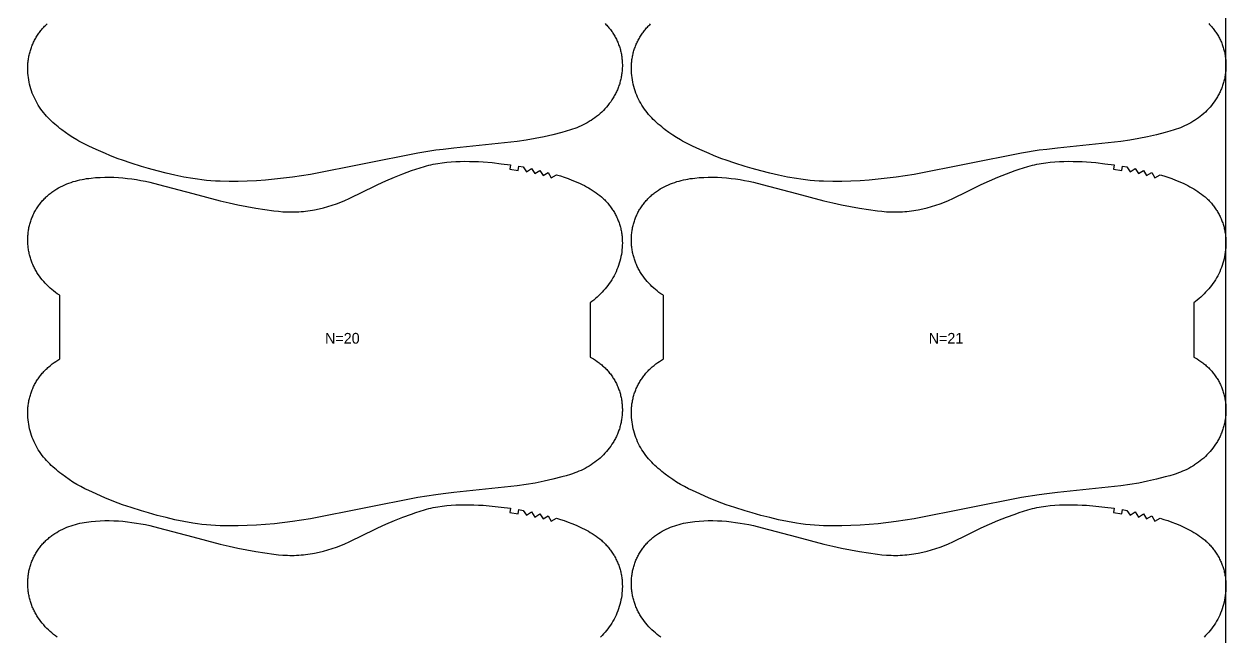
# Model space of a CAD drawing. Header units: inches. Extents: x -5 to 1965, y -82 to 1072.
# Drawn here: x 1403 to 1965, y 204 to 490 of the extents above; entities that cross this region are included whole.
import ezdxf

# ---------------------------------------------------------------- set-up
doc = ezdxf.new("R2010")
doc.units = ezdxf.units.IN

msp = doc.modelspace()

# ---------------------------------------------------------------- linework, layer by layer
at = {"layer": '1'}
for points in [[(-4.9122, -82.454), (1964.873, -82.454), (1964.873, 1072.0358), (-4.9122, 1072.0358), (-4.9122, -82.454)], [(1511.651, 404.3208), (1520.0611, 403.0786), (1522.176, 402.8547), (1524.2953, 402.6822), (1526.4177, 402.5726), (1527.4796, 402.5451), (1528.5418, 402.5378), (1529.604, 402.5518), (1530.6659, 402.587), (1531.7271, 402.6432), (1532.7872, 402.7199), (1533.8457, 402.8169), (1534.9023, 402.9337), (1535.9565, 403.07), (1537.008, 403.2255), (1538.0563, 403.3998), (1539.1014, 403.5924), (1541.1811, 404.0302), (1543.2461, 404.5347), (1545.2953, 405.1016), (1547.3275, 405.7274), (1549.3405, 406.412), (1551.3316, 407.156), (1553.2986, 407.9601), (1555.2402, 408.8225), (1557.1613, 409.7313), (1560.1271, 411.2078), (1568.5799, 415.4157), (1572.4522, 417.1702), (1576.3715, 418.8181), (1580.3269, 420.3747), (1584.3165, 421.8447), (1586.3247, 422.5451), (1588.3447, 423.2092), (1590.3794, 423.8218), (1591.4033, 424.1041), (1592.432, 424.3678), (1593.4659, 424.6114), (1594.5045, 424.8352), (1595.5473, 425.0396), (1596.594, 425.2252), (1598.6966, 425.5421), (1600.8084, 425.7904), (1602.9261, 425.9748), (1605.0477, 426.1014), (1607.172, 426.1769), (1609.2977, 426.2078), (1611.4235, 426.1995), (1613.5487, 426.1528), (1615.6726, 426.0675), (1617.7944, 425.9433), (1622.0302, 425.5839), (1626.2552, 425.1067), (1630.6071, 424.5232), (1630.3209, 422.5438), (1634.234, 421.9383), (1634.56, 423.9115), (1636.5314, 423.5749), (1638.1272, 421.2502), (1640.4616, 422.8308), (1641.9922, 420.4648), (1644.3692, 421.9773), (1645.8264, 419.566), (1648.2488, 421.005), (1649.6328, 418.5504), (1652.0978, 419.9159), (1653.919, 419.3544), (1655.7294, 418.7601), (1657.5265, 418.1284), (1659.3078, 417.4544), (1661.2735, 416.6471), (1663.212, 415.7764), (1664.1695, 415.3157), (1665.1186, 414.8372), (1666.0587, 414.3404), (1666.989, 413.8246), (1667.909, 413.289), (1668.8166, 412.7325), (1669.7098, 412.1539), (1670.5866, 411.5518), (1671.4448, 410.925), (1672.2823, 410.2722), (1673.097, 409.5922), (1673.4951, 409.2415), (1673.8868, 408.8836), (1674.2718, 408.5182), (1674.6498, 408.1456), (1675.0209, 407.7658), (1675.3849, 407.379), (1675.7417, 406.9854), (1676.091, 406.5851), (1676.4329, 406.1783), (1676.7671, 405.7651), (1677.0936, 405.3456), (1677.4123, 404.9201), (1677.7229, 404.4886), (1678.0254, 404.0514), (1678.3197, 403.6086), (1678.6056, 403.1603), (1678.883, 402.7066), (1679.1518, 402.2479), (1679.4119, 401.7841), (1679.6631, 401.3155), (1679.9054, 400.8422), (1680.1387, 400.3645), (1680.363, 399.8825), (1680.578, 399.3963), (1680.7839, 398.9062), (1680.9804, 398.4124), (1681.1676, 397.9149), (1681.3452, 397.4141), (1681.5133, 396.91), (1681.6718, 396.4029), (1681.8205, 395.8929), (1681.9594, 395.3802), (1682.0884, 394.865), (1682.2075, 394.3474), (1682.3165, 393.8277), (1682.4155, 393.306), (1682.5047, 392.7825), (1682.584, 392.2574), (1682.6535, 391.7308), (1682.7133, 391.203), (1682.7636, 390.6741), (1682.8043, 390.1443), (1682.8355, 389.6138), (1682.8573, 389.0827), (1682.873, 388.0197), (1682.852, 386.9567), (1682.7949, 385.8953), (1682.7021, 384.8366), (1682.5744, 383.7818), (1682.4123, 382.7318), (1682.2163, 381.6874), (1681.987, 380.6496), (1681.7249, 379.6193), (1681.4307, 378.5974), (1681.1049, 377.5848), (1680.7479, 376.5825), (1680.3599, 375.5917), (1679.941, 374.6139), (1679.4913, 373.6502), (1679.0107, 372.7022), (1678.4993, 371.771), (1677.9573, 370.8581), (1677.3845, 369.9647), (1676.7816, 369.0919), (1676.1499, 368.2394), (1675.4916, 367.4068), (1674.8087, 366.5933), (1674.103, 365.7984), (1673.3765, 365.0217), (1672.6313, 364.2624), (1671.8692, 363.5201), (1671.0921, 362.7943), (1670.3009, 362.0843), (1669.4964, 361.3897), (1668.6792, 360.7101), (1667.873, 360.0743), (1667.873, 334.7132), (1668.4514, 334.4008), (1669.3696, 333.8647), (1670.2691, 333.2977), (1671.1484, 332.7001), (1671.58, 332.3899), (1672.0059, 332.072), (1672.4261, 331.7466), (1672.8402, 331.4137), (1673.248, 331.0732), (1673.6495, 330.7252), (1674.0444, 330.3698), (1674.4325, 330.0069), (1674.8136, 329.6366), (1675.1875, 329.259), (1675.5542, 328.8743), (1675.9134, 328.4826), (1676.265, 328.084), (1676.6089, 327.6787), (1676.9448, 327.2668), (1677.2727, 326.8486), (1677.5923, 326.424), (1677.9036, 325.9933), (1678.2064, 325.5567), (1678.5004, 325.1142), (1678.7857, 324.6659), (1679.0619, 324.2122), (1679.329, 323.753), (1679.5868, 323.2885), (1679.8351, 322.819), (1680.074, 322.3445), (1680.3033, 321.8653), (1680.5231, 321.3816), (1680.7333, 320.8937), (1680.9338, 320.4016), (1681.1246, 319.9056), (1681.3057, 319.406), (1681.4771, 318.903), (1681.6387, 318.3966), (1681.7904, 317.8872), (1681.9323, 317.375), (1682.0642, 316.8602), (1682.1862, 316.3429), (1682.2982, 315.8234), (1682.4002, 315.3019), (1682.4922, 314.7786), (1682.5741, 314.2536), (1682.6461, 313.7273), (1682.708, 313.1996), (1682.7601, 312.6709), (1682.8023, 312.1413), (1682.8346, 311.6109), (1682.8572, 311.08), (1682.87, 310.5487), (1682.873, 310.0172), (1682.8663, 309.4857), (1682.85, 308.9544), (1682.8241, 308.4234), (1682.7885, 307.893), (1682.7434, 307.3632), (1682.6888, 306.8344), (1682.6248, 306.3065), (1682.5512, 305.78), (1682.4682, 305.2548), (1682.3758, 304.7313), (1682.2739, 304.2095), (1682.1627, 303.6898), (1682.0421, 303.1721), (1681.9122, 302.6568), (1681.7729, 302.144), (1681.6243, 301.6339), (1681.4663, 301.1266), (1681.2991, 300.6224), (1681.1227, 300.1215), (1680.9369, 299.6239), (1680.742, 299.13), (1680.5378, 298.6398), (1680.3245, 298.1536), (1680.1021, 297.6714), (1679.8708, 297.1934), (1679.6309, 296.7196), (1679.3823, 296.2502), (1679.1254, 295.7852), (1678.8602, 295.3248), (1678.5869, 294.869), (1678.0167, 293.9717), (1677.4161, 293.0942), (1676.7863, 292.2372), (1676.1286, 291.4015), (1675.4441, 290.5879), (1674.7339, 289.797), (1673.9988, 289.0293), (1673.2397, 288.2854), (1672.4575, 287.566), (1671.653, 286.8715), (1670.8272, 286.2026), (1669.9808, 285.5599), (1669.1149, 284.9438), (1668.2304, 284.3544), (1667.873, 284.1314), (1667.3286, 283.7918), (1666.4105, 283.2559), (1665.4772, 282.7469), (1664.5299, 282.2646), (1663.5696, 281.8093), (1662.5975, 281.3807), (1661.6148, 280.9786), (1660.6225, 280.6009), (1659.6218, 280.245), (1658.6139, 279.9084), (1656.5811, 279.2832), (1654.5334, 278.7049), (1650.4175, 277.6364), (1646.2764, 276.6801), (1642.1083, 275.842), (1637.9163, 275.1336), (1633.705, 274.5568), (1604.1101, 271.4213), (1599.1479, 270.8339), (1595.6672, 270.4219), (1587.2742, 269.0621), (1537.2317, 259.1446), (1533.0344, 258.4702), (1528.8248, 257.8731), (1520.3816, 256.8703), (1516.147, 256.4937), (1511.9055, 256.2038), (1507.6594, 255.9952), (1503.4098, 255.8691), (1499.158, 255.8339), (1494.9079, 255.9221), (1492.7848, 256.0237), (1490.6641, 256.1667), (1488.5468, 256.3521), (1486.4338, 256.581), (1484.3259, 256.8536), (1482.2235, 257.1671), (1478.0359, 257.9032), (1473.8725, 258.7627), (1469.7316, 259.7252), (1465.6118, 260.7751), (1461.5149, 261.9097), (1458.3013, 262.8629), (1453.3883, 264.4101), (1449.3546, 265.7575), (1447.3527, 266.4718), (1445.3662, 267.225), (1443.3974, 268.0226), (1441.4426, 268.8556), (1437.0228, 270.8339), (1433.678, 272.3311), (1431.7611, 273.2489), (1429.871, 274.2174), (1428.9387, 274.7258), (1428.0154, 275.2508), (1426.1959, 276.348), (1424.4125, 277.5045), (1422.6648, 278.7156), (1420.9539, 279.9781), (1420.0907, 280.6588), (1419.2845, 281.2946), (1418.4674, 281.9742), (1417.6628, 282.6688), (1416.8716, 283.3788), (1416.0945, 284.1046), (1415.3324, 284.8469), (1414.5872, 285.6062), (1413.8608, 286.3829), (1413.1551, 287.1778), (1412.4721, 287.9913), (1411.8138, 288.8239), (1411.1822, 289.6764), (1410.5792, 290.5492), (1410.0065, 291.4426), (1409.4644, 292.3555), (1408.953, 293.2867), (1408.4725, 294.2347), (1408.0227, 295.1984), (1407.6038, 296.1762), (1407.2158, 297.167), (1406.8589, 298.1693), (1406.533, 299.1819), (1406.2388, 300.2038), (1405.9768, 301.2341), (1405.7474, 302.2719), (1405.5514, 303.3163), (1405.3893, 304.3663), (1405.2616, 305.4211), (1405.1689, 306.4798), (1405.1117, 307.5412), (1405.0907, 308.6042), (1405.1064, 309.6672), (1405.1283, 310.1983), (1405.1595, 310.7288), (1405.2002, 311.2586), (1405.2504, 311.7875), (1405.3102, 312.3153), (1405.3798, 312.8419), (1405.4591, 313.367), (1405.5482, 313.8905), (1405.6472, 314.4122), (1405.7563, 314.9319), (1405.8753, 315.4495), (1406.0043, 315.9647), (1406.1432, 316.4774), (1406.292, 316.9874), (1406.4504, 317.4945), (1406.6185, 317.9986), (1406.7962, 318.4994), (1406.9833, 318.9969), (1407.1798, 319.4907), (1407.3857, 319.9808), (1407.6008, 320.467), (1407.825, 320.949), (1408.0583, 321.4267), (1408.3006, 321.9), (1408.5519, 322.3686), (1408.8119, 322.8324), (1409.0807, 323.2911), (1409.3581, 323.7448), (1409.644, 324.1931), (1409.9383, 324.6359), (1410.2408, 325.0731), (1410.5514, 325.5046), (1410.8701, 325.9301), (1411.1966, 326.3496), (1411.5308, 326.7628), (1411.8727, 327.1696), (1412.2221, 327.5699), (1412.5788, 327.9635), (1412.9428, 328.3503), (1413.3139, 328.7301), (1413.692, 329.1027), (1414.0769, 329.4681), (1414.4686, 329.826), (1414.8668, 330.1767), (1415.6815, 330.8567), (1416.519, 331.5095), (1417.3771, 332.1363), (1418.2539, 332.7384), (1419.1471, 333.317), (1420.0548, 333.8735), (1420.0907, 333.8944), (1420.0907, 363.5469), (1419.7333, 363.7699), (1418.8489, 364.3593), (1417.9829, 364.9754), (1417.1366, 365.6181), (1416.3107, 366.287), (1415.5062, 366.9815), (1414.724, 367.7009), (1413.9649, 368.4448), (1413.2298, 369.2125), (1412.5196, 370.0034), (1411.8352, 370.817), (1411.1774, 371.6527), (1410.5476, 372.5097), (1409.947, 373.3872), (1409.3768, 374.2845), (1409.1035, 374.7403), (1408.8383, 375.2007), (1408.5814, 375.6657), (1408.3329, 376.1351), (1408.0929, 376.6089), (1407.8616, 377.0869), (1407.6392, 377.5691), (1407.4259, 378.0553), (1407.2217, 378.5455), (1407.0268, 379.0394), (1406.8411, 379.537), (1406.6646, 380.0379), (1406.4974, 380.5421), (1406.3395, 381.0494), (1406.1909, 381.5595), (1406.0516, 382.0723), (1405.9216, 382.5876), (1405.801, 383.1052), (1405.6898, 383.625), (1405.5879, 384.1468), (1405.4955, 384.6703), (1405.4125, 385.1955), (1405.339, 385.722), (1405.2749, 386.2498), (1405.2203, 386.7787), (1405.1752, 387.3085), (1405.1397, 387.8389), (1405.1137, 388.3699), (1405.0974, 388.9012), (1405.0907, 389.4327), (1405.0938, 389.9642), (1405.1065, 390.4955), (1405.1291, 391.0264), (1405.1614, 391.5568), (1405.2036, 392.0864), (1405.2557, 392.6151), (1405.3177, 393.1428), (1405.3896, 393.6691), (1405.4715, 394.1941), (1405.5635, 394.7174), (1405.6655, 395.2389), (1405.7775, 395.7584), (1405.8995, 396.2757), (1406.0315, 396.7905), (1406.1733, 397.3027), (1406.3251, 397.8121), (1406.4866, 398.3184), (1406.658, 398.8215), (1406.8391, 399.3211), (1407.0299, 399.8171), (1407.2304, 400.3092), (1407.4406, 400.7971), (1407.6604, 401.2808), (1407.8897, 401.76), (1408.1286, 402.2345), (1408.3769, 402.704), (1408.6347, 403.1685), (1408.9018, 403.6277), (1409.1781, 404.0814), (1409.4633, 404.5297), (1409.7574, 404.9722), (1410.0601, 405.4088), (1410.3714, 405.8395), (1410.691, 406.2641), (1411.0189, 406.6823), (1411.3549, 407.0942), (1411.6987, 407.4995), (1412.0503, 407.8981), (1412.4095, 408.2898), (1412.7762, 408.6745), (1413.1502, 409.0521), (1413.5313, 409.4224), (1413.9193, 409.7853), (1414.3142, 410.1407), (1414.7157, 410.4887), (1415.1236, 410.8292), (1415.5377, 411.1621), (1415.9578, 411.4875), (1416.3837, 411.8054), (1416.8153, 412.1156), (1417.6946, 412.7132), (1418.5941, 413.2802), (1419.5123, 413.8163), (1420.4476, 414.3215), (1421.3986, 414.7955), (1422.364, 415.2389), (1423.3427, 415.6521), (1424.3335, 416.0357), (1425.3352, 416.3902), (1426.3468, 416.7161), (1427.3669, 417.014), (1428.3945, 417.2843), (1429.4286, 417.5277), (1430.4683, 417.7454), (1431.5129, 417.9388), (1432.5619, 418.1091), (1433.6146, 418.2577), (1434.6702, 418.3858), (1436.7878, 418.5862), (1438.91, 418.7193), (1441.0346, 418.7879), (1443.1599, 418.7935), (1445.2842, 418.7373), (1447.4061, 418.6212), (1449.5246, 418.4493), (1451.6389, 418.2264), (1453.7481, 417.957), (1455.8514, 417.6449), (1457.9477, 417.2901), (1460.0358, 416.8918), (1462.1146, 416.4491), (1466.2447, 415.4442), (1482.2404, 411.2078), (1495.0138, 407.8248), (1499.1483, 406.8342), (1503.2998, 405.9174), (1507.4681, 405.0805), (1511.651, 404.3208)], [(1793.651, 404.3208), (1802.0611, 403.0786), (1804.176, 402.8547), (1806.2953, 402.6822), (1808.4177, 402.5726), (1809.4796, 402.5451), (1810.5418, 402.5378), (1811.604, 402.5518), (1812.6659, 402.587), (1813.7271, 402.6432), (1814.7872, 402.7199), (1815.8457, 402.8169), (1816.9023, 402.9337), (1817.9565, 403.07), (1819.008, 403.2255), (1820.0563, 403.3998), (1821.1014, 403.5924), (1823.1811, 404.0302), (1825.2461, 404.5347), (1827.2953, 405.1016), (1829.3275, 405.7274), (1831.3405, 406.412), (1833.3316, 407.156), (1835.2986, 407.9601), (1837.2402, 408.8225), (1839.1613, 409.7313), (1842.1271, 411.2078), (1850.5799, 415.4157), (1854.4522, 417.1702), (1858.3715, 418.8181), (1862.3269, 420.3747), (1866.3165, 421.8447), (1868.3247, 422.5451), (1870.3447, 423.2092), (1872.3794, 423.8218), (1873.4033, 424.1041), (1874.432, 424.3678), (1875.4659, 424.6114), (1876.5045, 424.8352), (1877.5473, 425.0396), (1878.594, 425.2252), (1880.6966, 425.5421), (1882.8084, 425.7904), (1884.9261, 425.9748), (1887.0477, 426.1014), (1889.172, 426.1769), (1891.2977, 426.2078), (1893.4235, 426.1995), (1895.5487, 426.1528), (1897.6726, 426.0675), (1899.7944, 425.9433), (1904.0302, 425.5839), (1908.2552, 425.1067), (1912.6071, 424.5232), (1912.3209, 422.5438), (1916.234, 421.9383), (1916.56, 423.9115), (1918.5314, 423.5749), (1920.1272, 421.2502), (1922.4616, 422.8308), (1923.9922, 420.4648), (1926.3692, 421.9773), (1927.8264, 419.566), (1930.2488, 421.005), (1931.6328, 418.5504), (1934.0978, 419.9159), (1935.919, 419.3544), (1937.7294, 418.7601), (1939.5265, 418.1284), (1941.3078, 417.4544), (1943.2735, 416.6471), (1945.212, 415.7764), (1946.1695, 415.3157), (1947.1186, 414.8372), (1948.0587, 414.3404), (1948.989, 413.8246), (1949.909, 413.289), (1950.8166, 412.7325), (1951.7098, 412.1539), (1952.5866, 411.5518), (1953.4448, 410.925), (1954.2823, 410.2722), (1955.097, 409.5922), (1955.4951, 409.2415), (1955.8868, 408.8836), (1956.2718, 408.5182), (1956.6498, 408.1456), (1957.0209, 407.7658), (1957.3849, 407.379), (1957.7417, 406.9854), (1958.091, 406.5851), (1958.4329, 406.1783), (1958.7671, 405.7651), (1959.0936, 405.3456), (1959.4123, 404.9201), (1959.7229, 404.4886), (1960.0254, 404.0514), (1960.3197, 403.6086), (1960.6056, 403.1603), (1960.883, 402.7066), (1961.1518, 402.2479), (1961.4119, 401.7841), (1961.6631, 401.3155), (1961.9054, 400.8422), (1962.1387, 400.3645), (1962.363, 399.8825), (1962.578, 399.3963), (1962.7839, 398.9062), (1962.9804, 398.4124), (1963.1676, 397.9149), (1963.3452, 397.4141), (1963.5133, 396.91), (1963.6718, 396.4029), (1963.8205, 395.8929), (1963.9594, 395.3802), (1964.0884, 394.865), (1964.2075, 394.3474), (1964.3165, 393.8277), (1964.4155, 393.306), (1964.5047, 392.7825), (1964.584, 392.2574), (1964.6535, 391.7308), (1964.7133, 391.203), (1964.7636, 390.6741), (1964.8043, 390.1443), (1964.8355, 389.6138), (1964.8573, 389.0827), (1964.873, 388.0197), (1964.852, 386.9567), (1964.7949, 385.8953), (1964.7021, 384.8366), (1964.5744, 383.7818), (1964.4123, 382.7318), (1964.2163, 381.6874), (1963.987, 380.6496), (1963.7249, 379.6193), (1963.4307, 378.5974), (1963.1049, 377.5848), (1962.7479, 376.5825), (1962.3599, 375.5917), (1961.941, 374.6139), (1961.4913, 373.6502), (1961.0107, 372.7022), (1960.4993, 371.771), (1959.9573, 370.8581), (1959.3845, 369.9647), (1958.7816, 369.0919), (1958.1499, 368.2394), (1957.4916, 367.4068), (1956.8087, 366.5933), (1956.103, 365.7984), (1955.3765, 365.0217), (1954.6313, 364.2624), (1953.8692, 363.5201), (1953.0921, 362.7943), (1952.3009, 362.0843), (1951.4964, 361.3897), (1950.6792, 360.7101), (1949.873, 360.0743), (1949.873, 334.7132), (1950.4514, 334.4008), (1951.3696, 333.8647), (1952.2691, 333.2977), (1953.1484, 332.7001), (1953.58, 332.3899), (1954.0059, 332.072), (1954.4261, 331.7466), (1954.8402, 331.4137), (1955.248, 331.0732), (1955.6495, 330.7252), (1956.0444, 330.3698), (1956.4325, 330.0069), (1956.8136, 329.6366), (1957.1875, 329.259), (1957.5542, 328.8743), (1957.9134, 328.4826), (1958.265, 328.084), (1958.6089, 327.6787), (1958.9448, 327.2668), (1959.2727, 326.8486), (1959.5923, 326.424), (1959.9036, 325.9933), (1960.2064, 325.5567), (1960.5004, 325.1142), (1960.7857, 324.6659), (1961.0619, 324.2122), (1961.329, 323.753), (1961.5868, 323.2885), (1961.8351, 322.819), (1962.074, 322.3445), (1962.3033, 321.8653), (1962.5231, 321.3816), (1962.7333, 320.8937), (1962.9338, 320.4016), (1963.1246, 319.9056), (1963.3057, 319.406), (1963.4771, 318.903), (1963.6387, 318.3966), (1963.7904, 317.8872), (1963.9323, 317.375), (1964.0642, 316.8602), (1964.1862, 316.3429), (1964.2982, 315.8234), (1964.4002, 315.3019), (1964.4922, 314.7786), (1964.5741, 314.2536), (1964.6461, 313.7273), (1964.708, 313.1996), (1964.7601, 312.6709), (1964.8023, 312.1413), (1964.8346, 311.6109), (1964.8572, 311.08), (1964.87, 310.5487), (1964.873, 310.0172), (1964.8663, 309.4857), (1964.85, 308.9544), (1964.8241, 308.4234), (1964.7885, 307.893), (1964.7434, 307.3632), (1964.6888, 306.8344), (1964.6248, 306.3065), (1964.5512, 305.78), (1964.4682, 305.2548), (1964.3758, 304.7313), (1964.2739, 304.2095), (1964.1627, 303.6898), (1964.0421, 303.1721), (1963.9122, 302.6568), (1963.7729, 302.144), (1963.6243, 301.6339), (1963.4663, 301.1266), (1963.2991, 300.6224), (1963.1227, 300.1215), (1962.9369, 299.6239), (1962.742, 299.13), (1962.5378, 298.6398), (1962.3245, 298.1536), (1962.1021, 297.6714), (1961.8708, 297.1934), (1961.6309, 296.7196), (1961.3823, 296.2502), (1961.1254, 295.7852), (1960.8602, 295.3248), (1960.5869, 294.869), (1960.0167, 293.9717), (1959.4161, 293.0942), (1958.7863, 292.2372), (1958.1286, 291.4015), (1957.4441, 290.5879), (1956.7339, 289.797), (1955.9988, 289.0293), (1955.2397, 288.2854), (1954.4575, 287.566), (1953.653, 286.8715), (1952.8272, 286.2026), (1951.9808, 285.5599), (1951.1149, 284.9438), (1950.2304, 284.3544), (1949.873, 284.1314), (1949.3286, 283.7918), (1948.4105, 283.2559), (1947.4772, 282.7469), (1946.5299, 282.2646), (1945.5696, 281.8093), (1944.5975, 281.3807), (1943.6148, 280.9786), (1942.6225, 280.6009), (1941.6218, 280.245), (1940.6139, 279.9084), (1938.5811, 279.2832), (1936.5334, 278.7049), (1932.4175, 277.6364), (1928.2764, 276.6801), (1924.1083, 275.842), (1919.9163, 275.1336), (1915.705, 274.5568), (1886.1101, 271.4213), (1881.1479, 270.8339), (1877.6672, 270.4219), (1869.2742, 269.0621), (1819.2317, 259.1446), (1815.0344, 258.4702), (1810.8248, 257.8731), (1802.3816, 256.8703), (1798.147, 256.4937), (1793.9055, 256.2038), (1789.6594, 255.9952), (1785.4098, 255.8691), (1781.158, 255.8339), (1776.9079, 255.9221), (1774.7848, 256.0237), (1772.6641, 256.1667), (1770.5468, 256.3521), (1768.4338, 256.581), (1766.3259, 256.8536), (1764.2235, 257.1671), (1760.0359, 257.9032), (1755.8725, 258.7627), (1751.7316, 259.7252), (1747.6118, 260.7751), (1743.5149, 261.9097), (1740.3013, 262.8629), (1735.3883, 264.4101), (1731.3546, 265.7575), (1729.3527, 266.4718), (1727.3662, 267.225), (1725.3974, 268.0226), (1723.4426, 268.8556), (1719.0228, 270.8339), (1715.678, 272.3311), (1713.7611, 273.2489), (1711.871, 274.2174), (1710.9387, 274.7258), (1710.0154, 275.2508), (1708.1959, 276.348), (1706.4125, 277.5045), (1704.6648, 278.7156), (1702.9539, 279.9781), (1702.0907, 280.6588), (1701.2845, 281.2946), (1700.4674, 281.9742), (1699.6628, 282.6688), (1698.8716, 283.3788), (1698.0945, 284.1046), (1697.3324, 284.8469), (1696.5872, 285.6062), (1695.8608, 286.3829), (1695.1551, 287.1778), (1694.4721, 287.9913), (1693.8138, 288.8239), (1693.1822, 289.6764), (1692.5792, 290.5492), (1692.0065, 291.4426), (1691.4644, 292.3555), (1690.953, 293.2867), (1690.4725, 294.2347), (1690.0227, 295.1984), (1689.6038, 296.1762), (1689.2158, 297.167), (1688.8589, 298.1693), (1688.533, 299.1819), (1688.2388, 300.2038), (1687.9768, 301.2341), (1687.7474, 302.2719), (1687.5514, 303.3163), (1687.3893, 304.3663), (1687.2616, 305.4211), (1687.1689, 306.4798), (1687.1117, 307.5412), (1687.0907, 308.6042), (1687.1064, 309.6672), (1687.1283, 310.1983), (1687.1595, 310.7288), (1687.2002, 311.2586), (1687.2504, 311.7875), (1687.3102, 312.3153), (1687.3798, 312.8419), (1687.4591, 313.367), (1687.5482, 313.8905), (1687.6472, 314.4122), (1687.7563, 314.9319), (1687.8753, 315.4495), (1688.0043, 315.9647), (1688.1432, 316.4774), (1688.292, 316.9874), (1688.4504, 317.4945), (1688.6185, 317.9986), (1688.7962, 318.4994), (1688.9833, 318.9969), (1689.1798, 319.4907), (1689.3857, 319.9808), (1689.6008, 320.467), (1689.825, 320.949), (1690.0583, 321.4267), (1690.3006, 321.9), (1690.5519, 322.3686), (1690.8119, 322.8324), (1691.0807, 323.2911), (1691.3581, 323.7448), (1691.644, 324.1931), (1691.9383, 324.6359), (1692.2408, 325.0731), (1692.5514, 325.5046), (1692.8701, 325.9301), (1693.1966, 326.3496), (1693.5308, 326.7628), (1693.8727, 327.1696), (1694.2221, 327.5699), (1694.5788, 327.9635), (1694.9428, 328.3503), (1695.3139, 328.7301), (1695.692, 329.1027), (1696.0769, 329.4681), (1696.4686, 329.826), (1696.8668, 330.1767), (1697.6815, 330.8567), (1698.519, 331.5095), (1699.3771, 332.1363), (1700.2539, 332.7384), (1701.1471, 333.317), (1702.0548, 333.8735), (1702.0907, 333.8944), (1702.0907, 363.5469), (1701.7333, 363.7699), (1700.8489, 364.3593), (1699.9829, 364.9754), (1699.1366, 365.6181), (1698.3107, 366.287), (1697.5062, 366.9815), (1696.724, 367.7009), (1695.9649, 368.4448), (1695.2298, 369.2125), (1694.5196, 370.0034), (1693.8352, 370.817), (1693.1774, 371.6527), (1692.5476, 372.5097), (1691.947, 373.3872), (1691.3768, 374.2845), (1691.1035, 374.7403), (1690.8383, 375.2007), (1690.5814, 375.6657), (1690.3329, 376.1351), (1690.0929, 376.6089), (1689.8616, 377.0869), (1689.6392, 377.5691), (1689.4259, 378.0553), (1689.2217, 378.5455), (1689.0268, 379.0394), (1688.8411, 379.537), (1688.6646, 380.0379), (1688.4974, 380.5421), (1688.3395, 381.0494), (1688.1909, 381.5595), (1688.0516, 382.0723), (1687.9216, 382.5876), (1687.801, 383.1052), (1687.6898, 383.625), (1687.5879, 384.1468), (1687.4955, 384.6703), (1687.4125, 385.1955), (1687.339, 385.722), (1687.2749, 386.2498), (1687.2203, 386.7787), (1687.1752, 387.3085), (1687.1397, 387.8389), (1687.1137, 388.3699), (1687.0974, 388.9012), (1687.0907, 389.4327), (1687.0938, 389.9642), (1687.1065, 390.4955), (1687.1291, 391.0264), (1687.1614, 391.5568), (1687.2036, 392.0864), (1687.2557, 392.6151), (1687.3177, 393.1428), (1687.3896, 393.6691), (1687.4715, 394.1941), (1687.5635, 394.7174), (1687.6655, 395.2389), (1687.7775, 395.7584), (1687.8995, 396.2757), (1688.0315, 396.7905), (1688.1733, 397.3027), (1688.3251, 397.8121), (1688.4866, 398.3184), (1688.658, 398.8215), (1688.8391, 399.3211), (1689.0299, 399.8171), (1689.2304, 400.3092), (1689.4406, 400.7971), (1689.6604, 401.2808), (1689.8897, 401.76), (1690.1286, 402.2345), (1690.3769, 402.704), (1690.6347, 403.1685), (1690.9018, 403.6277), (1691.1781, 404.0814), (1691.4633, 404.5297), (1691.7574, 404.9722), (1692.0601, 405.4088), (1692.3714, 405.8395), (1692.691, 406.2641), (1693.0189, 406.6823), (1693.3549, 407.0942), (1693.6987, 407.4995), (1694.0503, 407.8981), (1694.4095, 408.2898), (1694.7762, 408.6745), (1695.1502, 409.0521), (1695.5313, 409.4224), (1695.9193, 409.7853), (1696.3142, 410.1407), (1696.7157, 410.4887), (1697.1236, 410.8292), (1697.5377, 411.1621), (1697.9578, 411.4875), (1698.3837, 411.8054), (1698.8153, 412.1156), (1699.6946, 412.7132), (1700.5941, 413.2802), (1701.5123, 413.8163), (1702.4476, 414.3215), (1703.3986, 414.7955), (1704.364, 415.2389), (1705.3427, 415.6521), (1706.3335, 416.0357), (1707.3352, 416.3902), (1708.3468, 416.7161), (1709.3669, 417.014), (1710.3945, 417.2843), (1711.4286, 417.5277), (1712.4683, 417.7454), (1713.5129, 417.9388), (1714.5619, 418.1091), (1715.6146, 418.2577), (1716.6702, 418.3858), (1718.7878, 418.5862), (1720.91, 418.7193), (1723.0346, 418.7879), (1725.1599, 418.7935), (1727.2842, 418.7373), (1729.4061, 418.6212), (1731.5246, 418.4493), (1733.6389, 418.2264), (1735.7481, 417.957), (1737.8514, 417.6449), (1739.9477, 417.2901), (1742.0358, 416.8918), (1744.1146, 416.4491), (1748.2447, 415.4442), (1764.2404, 411.2078), (1777.0138, 407.8248), (1781.1483, 406.8342), (1785.2998, 405.9174), (1789.4681, 405.0805), (1793.651, 404.3208)]]:
    msp.add_lwpolyline(points, close=True, dxfattribs=at)
for points in [[(1674.8136, 490.5936), (1675.1875, 490.216), (1675.5542, 489.8313), (1675.9134, 489.4396), (1676.265, 489.041), (1676.6089, 488.6357), (1676.9448, 488.2238), (1677.2727, 487.8056), (1677.5923, 487.381), (1677.9036, 486.9503), (1678.2064, 486.5137), (1678.5004, 486.0712), (1678.7857, 485.6229), (1679.0619, 485.1692), (1679.329, 484.71), (1679.5868, 484.2455), (1679.8351, 483.776), (1680.074, 483.3015), (1680.3033, 482.8223), (1680.5231, 482.3386), (1680.7333, 481.8507), (1680.9338, 481.3586), (1681.1246, 480.8626), (1681.3057, 480.363), (1681.4771, 479.86), (1681.6387, 479.3536), (1681.7904, 478.8442), (1681.9323, 478.332), (1682.0642, 477.8172), (1682.1862, 477.2999), (1682.2982, 476.7804), (1682.4002, 476.2589), (1682.4922, 475.7356), (1682.5741, 475.2106), (1682.6461, 474.6843), (1682.708, 474.1566), (1682.7601, 473.6279), (1682.8023, 473.0983), (1682.8346, 472.5679), (1682.8572, 472.037), (1682.87, 471.5057), (1682.873, 470.9742), (1682.8663, 470.4427), (1682.85, 469.9114), (1682.8241, 469.3804), (1682.7885, 468.85), (1682.7434, 468.3202), (1682.6888, 467.7914), (1682.6248, 467.2635), (1682.5512, 466.737), (1682.4682, 466.2118), (1682.3758, 465.6883), (1682.2739, 465.1665), (1682.1627, 464.6468), (1682.0421, 464.1291), (1681.9122, 463.6138), (1681.7729, 463.101), (1681.6243, 462.5909), (1681.4663, 462.0836), (1681.2991, 461.5794), (1681.1227, 461.0785), (1680.9369, 460.5809), (1680.742, 460.087), (1680.5378, 459.5968), (1680.3245, 459.1106), (1680.1021, 458.6284), (1679.8708, 458.1504), (1679.6309, 457.6766), (1679.3823, 457.2072), (1679.1254, 456.7422), (1678.8602, 456.2818), (1678.5869, 455.826), (1678.0167, 454.9287), (1677.4161, 454.0512), (1676.7863, 453.1942), (1676.1286, 452.3585), (1675.4441, 451.5449), (1674.7339, 450.754), (1673.9988, 449.9863), (1673.2397, 449.2424), (1672.4575, 448.523), (1671.653, 447.8285), (1670.8272, 447.1596), (1669.9808, 446.5169), (1669.1149, 445.9008), (1668.2304, 445.3114), (1667.873, 445.0884), (1667.3286, 444.7488), (1666.4105, 444.2129), (1665.4772, 443.7039), (1664.5299, 443.2216), (1663.5696, 442.7663), (1662.5975, 442.3377), (1661.6148, 441.9356), (1660.6225, 441.5579), (1659.6218, 441.202), (1658.6139, 440.8654), (1656.5811, 440.2402), (1654.5334, 439.6619), (1650.4175, 438.5934), (1646.2764, 437.6371), (1642.1083, 436.799), (1637.9163, 436.0906), (1633.705, 435.5138), (1604.1101, 432.3783), (1599.1479, 431.7909), (1595.6672, 431.3789), (1587.2742, 430.0191), (1537.2317, 420.1016), (1533.0344, 419.4272), (1528.8248, 418.8301), (1520.3816, 417.8273), (1516.147, 417.4507), (1511.9055, 417.1608), (1507.6594, 416.9522), (1503.4098, 416.8261), (1499.158, 416.7909), (1494.9079, 416.8791), (1492.7848, 416.9807), (1490.6641, 417.1237), (1488.5468, 417.3091), (1486.4338, 417.538), (1484.3259, 417.8106), (1482.2235, 418.1241), (1478.0359, 418.8602), (1473.8725, 419.7197), (1469.7316, 420.6822), (1465.6118, 421.7321), (1461.5149, 422.8667), (1458.3013, 423.8199), (1453.3883, 425.3671), (1449.3546, 426.7145), (1447.3527, 427.4288), (1445.3662, 428.182), (1443.3974, 428.9796), (1441.4426, 429.8126), (1437.0228, 431.7909), (1433.678, 433.2881), (1431.7611, 434.2059), (1429.871, 435.1744), (1428.9387, 435.6828), (1428.0154, 436.2078), (1426.1959, 437.305), (1424.4125, 438.4615), (1422.6648, 439.6726), (1420.9539, 440.9351), (1420.0907, 441.6158), (1419.2845, 442.2516), (1418.4674, 442.9312), (1417.6628, 443.6258), (1416.8716, 444.3358), (1416.0945, 445.0616), (1415.3324, 445.8039), (1414.5872, 446.5632), (1413.8608, 447.3399), (1413.1551, 448.1348), (1412.4721, 448.9483), (1411.8138, 449.7809), (1411.1822, 450.6334), (1410.5792, 451.5062), (1410.0065, 452.3996), (1409.4644, 453.3125), (1408.953, 454.2437), (1408.4725, 455.1917), (1408.0227, 456.1554), (1407.6038, 457.1332), (1407.2158, 458.124), (1406.8589, 459.1263), (1406.533, 460.1389), (1406.2388, 461.1608), (1405.9768, 462.1911), (1405.7474, 463.2289), (1405.5514, 464.2733), (1405.3893, 465.3233), (1405.2616, 466.3781), (1405.1689, 467.4368), (1405.1117, 468.4982), (1405.0907, 469.5612), (1405.1064, 470.6242), (1405.1283, 471.1553), (1405.1595, 471.6858), (1405.2002, 472.2156), (1405.2504, 472.7445), (1405.3102, 473.2723), (1405.3798, 473.7989), (1405.4591, 474.324), (1405.5482, 474.8475), (1405.6472, 475.3692), (1405.7563, 475.8889), (1405.8753, 476.4065), (1406.0043, 476.9217), (1406.1432, 477.4344), (1406.292, 477.9444), (1406.4504, 478.4515), (1406.6185, 478.9556), (1406.7962, 479.4564), (1406.9833, 479.9539), (1407.1798, 480.4477), (1407.3857, 480.9378), (1407.6008, 481.424), (1407.825, 481.906), (1408.0583, 482.3837), (1408.3006, 482.857), (1408.5519, 483.3256), (1408.8119, 483.7894), (1409.0807, 484.2481), (1409.3581, 484.7018), (1409.644, 485.1501), (1409.9383, 485.5929), (1410.2408, 486.0301), (1410.5514, 486.4616), (1410.8701, 486.8871), (1411.1966, 487.3066), (1411.5308, 487.7198), (1411.8727, 488.1266), (1412.2221, 488.5269), (1412.5788, 488.9205), (1412.9428, 489.3073), (1413.3139, 489.6871), (1413.692, 490.0597), (1414.0769, 490.4251)], [(1956.8136, 490.5936), (1957.1875, 490.216), (1957.5542, 489.8313), (1957.9134, 489.4396), (1958.265, 489.041), (1958.6089, 488.6357), (1958.9448, 488.2238), (1959.2727, 487.8056), (1959.5923, 487.381), (1959.9036, 486.9503), (1960.2064, 486.5137), (1960.5004, 486.0712), (1960.7857, 485.6229), (1961.0619, 485.1692), (1961.329, 484.71), (1961.5868, 484.2455), (1961.8351, 483.776), (1962.074, 483.3015), (1962.3033, 482.8223), (1962.5231, 482.3386), (1962.7333, 481.8507), (1962.9338, 481.3586), (1963.1246, 480.8626), (1963.3057, 480.363), (1963.4771, 479.86), (1963.6387, 479.3536), (1963.7904, 478.8442), (1963.9323, 478.332), (1964.0642, 477.8172), (1964.1862, 477.2999), (1964.2982, 476.7804), (1964.4002, 476.2589), (1964.4922, 475.7356), (1964.5741, 475.2106), (1964.6461, 474.6843), (1964.708, 474.1566), (1964.7601, 473.6279), (1964.8023, 473.0983), (1964.8346, 472.5679), (1964.8572, 472.037), (1964.87, 471.5057), (1964.873, 470.9742), (1964.8663, 470.4427), (1964.85, 469.9114), (1964.8241, 469.3804), (1964.7885, 468.85), (1964.7434, 468.3202), (1964.6888, 467.7914), (1964.6248, 467.2635), (1964.5512, 466.737), (1964.4682, 466.2118), (1964.3758, 465.6883), (1964.2739, 465.1665), (1964.1627, 464.6468), (1964.0421, 464.1291), (1963.9122, 463.6138), (1963.7729, 463.101), (1963.6243, 462.5909), (1963.4663, 462.0836), (1963.2991, 461.5794), (1963.1227, 461.0785), (1962.9369, 460.5809), (1962.742, 460.087), (1962.5378, 459.5968), (1962.3245, 459.1106), (1962.1021, 458.6284), (1961.8708, 458.1504), (1961.6309, 457.6766), (1961.3823, 457.2072), (1961.1254, 456.7422), (1960.8602, 456.2818), (1960.5869, 455.826), (1960.0167, 454.9287), (1959.4161, 454.0512), (1958.7863, 453.1942), (1958.1286, 452.3585), (1957.4441, 451.5449), (1956.7339, 450.754), (1955.9988, 449.9863), (1955.2397, 449.2424), (1954.4575, 448.523), (1953.653, 447.8285), (1952.8272, 447.1596), (1951.9808, 446.5169), (1951.1149, 445.9008), (1950.2304, 445.3114), (1949.873, 445.0884), (1949.3286, 444.7488), (1948.4105, 444.2129), (1947.4772, 443.7039), (1946.5299, 443.2216), (1945.5696, 442.7663), (1944.5975, 442.3377), (1943.6148, 441.9356), (1942.6225, 441.5579), (1941.6218, 441.202), (1940.6139, 440.8654), (1938.5811, 440.2402), (1936.5334, 439.6619), (1932.4175, 438.5934), (1928.2764, 437.6371), (1924.1083, 436.799), (1919.9163, 436.0906), (1915.705, 435.5138), (1886.1101, 432.3783), (1881.1479, 431.7909), (1877.6672, 431.3789), (1869.2742, 430.0191), (1819.2317, 420.1016), (1815.0344, 419.4272), (1810.8248, 418.8301), (1802.3816, 417.8273), (1798.147, 417.4507), (1793.9055, 417.1608), (1789.6594, 416.9522), (1785.4098, 416.8261), (1781.158, 416.7909), (1776.9079, 416.8791), (1774.7848, 416.9807), (1772.6641, 417.1237), (1770.5468, 417.3091), (1768.4338, 417.538), (1766.3259, 417.8106), (1764.2235, 418.1241), (1760.0359, 418.8602), (1755.8725, 419.7197), (1751.7316, 420.6822), (1747.6118, 421.7321), (1743.5149, 422.8667), (1740.3013, 423.8199), (1735.3883, 425.3671), (1731.3546, 426.7145), (1729.3527, 427.4288), (1727.3662, 428.182), (1725.3974, 428.9796), (1723.4426, 429.8126), (1719.0228, 431.7909), (1715.678, 433.2881), (1713.7611, 434.2059), (1711.871, 435.1744), (1710.9387, 435.6828), (1710.0154, 436.2078), (1708.1959, 437.305), (1706.4125, 438.4615), (1704.6648, 439.6726), (1702.9539, 440.9351), (1702.0907, 441.6158), (1701.2845, 442.2516), (1700.4674, 442.9312), (1699.6628, 443.6258), (1698.8716, 444.3358), (1698.0945, 445.0616), (1697.3324, 445.8039), (1696.5872, 446.5632), (1695.8608, 447.3399), (1695.1551, 448.1348), (1694.4721, 448.9483), (1693.8138, 449.7809), (1693.1822, 450.6334), (1692.5792, 451.5062), (1692.0065, 452.3996), (1691.4644, 453.3125), (1690.953, 454.2437), (1690.4725, 455.1917), (1690.0227, 456.1554), (1689.6038, 457.1332), (1689.2158, 458.124), (1688.8589, 459.1263), (1688.533, 460.1389), (1688.2388, 461.1608), (1687.9768, 462.1911), (1687.7474, 463.2289), (1687.5514, 464.2733), (1687.3893, 465.3233), (1687.2616, 466.3781), (1687.1689, 467.4368), (1687.1117, 468.4982), (1687.0907, 469.5612), (1687.1064, 470.6242), (1687.1283, 471.1553), (1687.1595, 471.6858), (1687.2002, 472.2156), (1687.2504, 472.7445), (1687.3102, 473.2723), (1687.3798, 473.7989), (1687.4591, 474.324), (1687.5482, 474.8475), (1687.6472, 475.3692), (1687.7563, 475.8889), (1687.8753, 476.4065), (1688.0043, 476.9217), (1688.1432, 477.4344), (1688.292, 477.9444), (1688.4504, 478.4515), (1688.6185, 478.9556), (1688.7962, 479.4564), (1688.9833, 479.9539), (1689.1798, 480.4477), (1689.3857, 480.9378), (1689.6008, 481.424), (1689.825, 481.906), (1690.0583, 482.3837), (1690.3006, 482.857), (1690.5519, 483.3256), (1690.8119, 483.7894), (1691.0807, 484.2481), (1691.3581, 484.7018), (1691.644, 485.1501), (1691.9383, 485.5929), (1692.2408, 486.0301), (1692.5514, 486.4616), (1692.8701, 486.8871), (1693.1966, 487.3066), (1693.5308, 487.7198), (1693.8727, 488.1266), (1694.2221, 488.5269), (1694.5788, 488.9205), (1694.9428, 489.3073), (1695.3139, 489.6871), (1695.692, 490.0597), (1696.0769, 490.4251)], [(1418.8489, 203.9023), (1417.9829, 204.5184), (1417.1366, 205.1611), (1416.3107, 205.83), (1415.5062, 206.5245), (1414.724, 207.2439), (1413.9649, 207.9878), (1413.2298, 208.7555), (1412.5196, 209.5464), (1411.8352, 210.36), (1411.1774, 211.1957), (1410.5476, 212.0527), (1409.947, 212.9302), (1409.3768, 213.8275), (1409.1035, 214.2833), (1408.8383, 214.7437), (1408.5814, 215.2087), (1408.3329, 215.6781), (1408.0929, 216.1519), (1407.8616, 216.6299), (1407.6392, 217.1121), (1407.4259, 217.5983), (1407.2217, 218.0885), (1407.0268, 218.5824), (1406.8411, 219.08), (1406.6646, 219.5809), (1406.4974, 220.0851), (1406.3395, 220.5924), (1406.1909, 221.1025), (1406.0516, 221.6153), (1405.9216, 222.1306), (1405.801, 222.6482), (1405.6898, 223.168), (1405.5879, 223.6898), (1405.4955, 224.2133), (1405.4125, 224.7385), (1405.339, 225.265), (1405.2749, 225.7928), (1405.2203, 226.3217), (1405.1752, 226.8515), (1405.1397, 227.3819), (1405.1137, 227.9129), (1405.0974, 228.4442), (1405.0907, 228.9757), (1405.0938, 229.5072), (1405.1065, 230.0385), (1405.1291, 230.5694), (1405.1614, 231.0998), (1405.2036, 231.6294), (1405.2557, 232.1581), (1405.3177, 232.6858), (1405.3896, 233.2121), (1405.4715, 233.7371), (1405.5635, 234.2604), (1405.6655, 234.7819), (1405.7775, 235.3014), (1405.8995, 235.8187), (1406.0315, 236.3335), (1406.1733, 236.8457), (1406.3251, 237.3551), (1406.4866, 237.8614), (1406.658, 238.3645), (1406.8391, 238.8641), (1407.0299, 239.3601), (1407.2304, 239.8522), (1407.4406, 240.3401), (1407.6604, 240.8238), (1407.8897, 241.303), (1408.1286, 241.7775), (1408.3769, 242.247), (1408.6347, 242.7115), (1408.9018, 243.1707), (1409.1781, 243.6244), (1409.4633, 244.0727), (1409.7574, 244.5152), (1410.0601, 244.9518), (1410.3714, 245.3825), (1410.691, 245.8071), (1411.0189, 246.2253), (1411.3549, 246.6372), (1411.6987, 247.0425), (1412.0503, 247.4411), (1412.4095, 247.8328), (1412.7762, 248.2175), (1413.1502, 248.5951), (1413.5313, 248.9654), (1413.9193, 249.3283), (1414.3142, 249.6837), (1414.7157, 250.0317), (1415.1236, 250.3722), (1415.5377, 250.7051), (1415.9578, 251.0305), (1416.3837, 251.3484), (1416.8153, 251.6586), (1417.6946, 252.2562), (1418.5941, 252.8232), (1419.5123, 253.3593), (1420.4476, 253.8645), (1421.3986, 254.3385), (1422.364, 254.7819), (1423.3427, 255.1951), (1424.3335, 255.5787), (1425.3352, 255.9332), (1426.3468, 256.2591), (1427.3669, 256.557), (1428.3945, 256.8273), (1429.4286, 257.0707), (1430.4683, 257.2884), (1431.5129, 257.4818), (1432.5619, 257.6521), (1433.6146, 257.8007), (1434.6702, 257.9288), (1436.7878, 258.1292), (1438.91, 258.2623), (1441.0346, 258.3309), (1443.1599, 258.3365), (1445.2842, 258.2803), (1447.4061, 258.1642), (1449.5246, 257.9923), (1451.6389, 257.7694), (1453.7481, 257.5), (1455.8514, 257.1879), (1457.9477, 256.8331), (1460.0358, 256.4348), (1462.1146, 255.9921), (1466.2447, 254.9872), (1482.2404, 250.7508), (1495.0138, 247.3678), (1499.1483, 246.3772), (1503.2998, 245.4604), (1507.4681, 244.6235), (1511.651, 243.8638), (1511.651, 243.8638), (1520.0611, 242.6216), (1522.176, 242.3977), (1524.2953, 242.2252), (1526.4177, 242.1156), (1527.4796, 242.0881), (1528.5418, 242.0808), (1529.604, 242.0948), (1530.6659, 242.13), (1531.7271, 242.1862), (1532.7872, 242.2629), (1533.8457, 242.3599), (1534.9023, 242.4767), (1535.9565, 242.613), (1537.008, 242.7685), (1538.0563, 242.9428), (1539.1014, 243.1354), (1541.1811, 243.5732), (1543.2461, 244.0777), (1545.2953, 244.6446), (1547.3275, 245.2704), (1549.3405, 245.955), (1551.3316, 246.699), (1553.2986, 247.5031), (1555.2402, 248.3655), (1557.1613, 249.2743), (1560.1271, 250.7508), (1568.5799, 254.9587), (1572.4522, 256.7132), (1576.3715, 258.3611), (1580.3269, 259.9177), (1584.3165, 261.3877), (1586.3247, 262.0881), (1588.3447, 262.7522), (1590.3794, 263.3648), (1591.4033, 263.6471), (1592.432, 263.9108), (1593.4659, 264.1544), (1594.5045, 264.3782), (1595.5473, 264.5826), (1596.594, 264.7682), (1598.6966, 265.0851), (1600.8084, 265.3334), (1602.9261, 265.5178), (1605.0477, 265.6444), (1607.172, 265.7199), (1609.2977, 265.7508), (1611.4235, 265.7425), (1613.5487, 265.6958), (1615.6726, 265.6105), (1617.7944, 265.4863), (1622.0302, 265.1269), (1626.2552, 264.6497), (1630.6071, 264.0662), (1630.3209, 262.0868), (1634.234, 261.4813), (1634.56, 263.4545), (1636.5314, 263.1179), (1638.1272, 260.7932), (1640.4616, 262.3738), (1641.9922, 260.0078), (1644.3692, 261.5203), (1645.8264, 259.109), (1648.2488, 260.548), (1649.6328, 258.0934), (1652.0978, 259.4589), (1653.919, 258.8974), (1655.7294, 258.3031), (1657.5265, 257.6714), (1659.3078, 256.9974), (1661.2735, 256.1901), (1663.212, 255.3194), (1664.1695, 254.8587), (1665.1186, 254.3802), (1666.0587, 253.8834), (1666.989, 253.3676), (1667.909, 252.832), (1668.8166, 252.2755), (1669.7098, 251.6969), (1670.5866, 251.0948), (1671.4448, 250.468), (1672.2823, 249.8152), (1673.097, 249.1352), (1673.4951, 248.7845), (1673.8868, 248.4266), (1674.2718, 248.0612), (1674.6498, 247.6886), (1675.0209, 247.3088), (1675.3849, 246.922), (1675.7417, 246.5284), (1676.091, 246.1281), (1676.4329, 245.7213), (1676.7671, 245.3081), (1677.0936, 244.8886), (1677.4123, 244.4631), (1677.7229, 244.0316), (1678.0254, 243.5944), (1678.3197, 243.1516), (1678.6056, 242.7033), (1678.883, 242.2496), (1679.1518, 241.7909), (1679.4119, 241.3271), (1679.6631, 240.8585), (1679.9054, 240.3852), (1680.1387, 239.9075), (1680.363, 239.4255), (1680.578, 238.9393), (1680.7839, 238.4492), (1680.9804, 237.9554), (1681.1676, 237.4579), (1681.3452, 236.9571), (1681.5133, 236.453), (1681.6718, 235.9459), (1681.8205, 235.4359), (1681.9594, 234.9232), (1682.0884, 234.408), (1682.2075, 233.8904), (1682.3165, 233.3707), (1682.4155, 232.849), (1682.5047, 232.3255), (1682.584, 231.8004), (1682.6535, 231.2738), (1682.7133, 230.746), (1682.7636, 230.2171), (1682.8043, 229.6873), (1682.8355, 229.1568), (1682.8573, 228.6257), (1682.873, 227.5627), (1682.852, 226.4997), (1682.7949, 225.4383), (1682.7021, 224.3796), (1682.5744, 223.3248), (1682.4123, 222.2748), (1682.2163, 221.2304), (1681.987, 220.1926), (1681.7249, 219.1623), (1681.4307, 218.1404), (1681.1049, 217.1278), (1680.7479, 216.1255), (1680.3599, 215.1347), (1679.941, 214.1569), (1679.4913, 213.1932), (1679.0107, 212.2452), (1678.4993, 211.314), (1677.9573, 210.4011), (1677.3845, 209.5077), (1676.7816, 208.6349), (1676.1499, 207.7824), (1675.4916, 206.9498), (1674.8087, 206.1363), (1674.103, 205.3414), (1673.3765, 204.5647), (1672.6313, 203.8054)], [(1700.8489, 203.9023), (1699.9829, 204.5184), (1699.1366, 205.1611), (1698.3107, 205.83), (1697.5062, 206.5245), (1696.724, 207.2439), (1695.9649, 207.9878), (1695.2298, 208.7555), (1694.5196, 209.5464), (1693.8352, 210.36), (1693.1774, 211.1957), (1692.5476, 212.0527), (1691.947, 212.9302), (1691.3768, 213.8275), (1691.1035, 214.2833), (1690.8383, 214.7437), (1690.5814, 215.2087), (1690.3329, 215.6781), (1690.0929, 216.1519), (1689.8616, 216.6299), (1689.6392, 217.1121), (1689.4259, 217.5983), (1689.2217, 218.0885), (1689.0268, 218.5824), (1688.8411, 219.08), (1688.6646, 219.5809), (1688.4974, 220.0851), (1688.3395, 220.5924), (1688.1909, 221.1025), (1688.0516, 221.6153), (1687.9216, 222.1306), (1687.801, 222.6482), (1687.6898, 223.168), (1687.5879, 223.6898), (1687.4955, 224.2133), (1687.4125, 224.7385), (1687.339, 225.265), (1687.2749, 225.7928), (1687.2203, 226.3217), (1687.1752, 226.8515), (1687.1397, 227.3819), (1687.1137, 227.9129), (1687.0974, 228.4442), (1687.0907, 228.9757), (1687.0938, 229.5072), (1687.1065, 230.0385), (1687.1291, 230.5694), (1687.1614, 231.0998), (1687.2036, 231.6294), (1687.2557, 232.1581), (1687.3177, 232.6858), (1687.3896, 233.2121), (1687.4715, 233.7371), (1687.5635, 234.2604), (1687.6655, 234.7819), (1687.7775, 235.3014), (1687.8995, 235.8187), (1688.0315, 236.3335), (1688.1733, 236.8457), (1688.3251, 237.3551), (1688.4866, 237.8614), (1688.658, 238.3645), (1688.8391, 238.8641), (1689.0299, 239.3601), (1689.2304, 239.8522), (1689.4406, 240.3401), (1689.6604, 240.8238), (1689.8897, 241.303), (1690.1286, 241.7775), (1690.3769, 242.247), (1690.6347, 242.7115), (1690.9018, 243.1707), (1691.1781, 243.6244), (1691.4633, 244.0727), (1691.7574, 244.5152), (1692.0601, 244.9518), (1692.3714, 245.3825), (1692.691, 245.8071), (1693.0189, 246.2253), (1693.3549, 246.6372), (1693.6987, 247.0425), (1694.0503, 247.4411), (1694.4095, 247.8328), (1694.7762, 248.2175), (1695.1502, 248.5951), (1695.5313, 248.9654), (1695.9193, 249.3283), (1696.3142, 249.6837), (1696.7157, 250.0317), (1697.1236, 250.3722), (1697.5377, 250.7051), (1697.9578, 251.0305), (1698.3837, 251.3484), (1698.8153, 251.6586), (1699.6946, 252.2562), (1700.5941, 252.8232), (1701.5123, 253.3593), (1702.4476, 253.8645), (1703.3986, 254.3385), (1704.364, 254.7819), (1705.3427, 255.1951), (1706.3335, 255.5787), (1707.3352, 255.9332), (1708.3468, 256.2591), (1709.3669, 256.557), (1710.3945, 256.8273), (1711.4286, 257.0707), (1712.4683, 257.2884), (1713.5129, 257.4818), (1714.5619, 257.6521), (1715.6146, 257.8007), (1716.6702, 257.9288), (1718.7878, 258.1292), (1720.91, 258.2623), (1723.0346, 258.3309), (1725.1599, 258.3365), (1727.2842, 258.2803), (1729.4061, 258.1642), (1731.5246, 257.9923), (1733.6389, 257.7694), (1735.7481, 257.5), (1737.8514, 257.1879), (1739.9477, 256.8331), (1742.0358, 256.4348), (1744.1146, 255.9921), (1748.2447, 254.9872), (1764.2404, 250.7508), (1777.0138, 247.3678), (1781.1483, 246.3772), (1785.2998, 245.4604), (1789.4681, 244.6235), (1793.651, 243.8638), (1793.651, 243.8638), (1802.0611, 242.6216), (1804.176, 242.3977), (1806.2953, 242.2252), (1808.4177, 242.1156), (1809.4796, 242.0881), (1810.5418, 242.0808), (1811.604, 242.0948), (1812.6659, 242.13), (1813.7271, 242.1862), (1814.7872, 242.2629), (1815.8457, 242.3599), (1816.9023, 242.4767), (1817.9565, 242.613), (1819.008, 242.7685), (1820.0563, 242.9428), (1821.1014, 243.1354), (1823.1811, 243.5732), (1825.2461, 244.0777), (1827.2953, 244.6446), (1829.3275, 245.2704), (1831.3405, 245.955), (1833.3316, 246.699), (1835.2986, 247.5031), (1837.2402, 248.3655), (1839.1613, 249.2743), (1842.1271, 250.7508), (1850.5799, 254.9587), (1854.4522, 256.7132), (1858.3715, 258.3611), (1862.3269, 259.9177), (1866.3165, 261.3877), (1868.3247, 262.0881), (1870.3447, 262.7522), (1872.3794, 263.3648), (1873.4033, 263.6471), (1874.432, 263.9108), (1875.4659, 264.1544), (1876.5045, 264.3782), (1877.5473, 264.5826), (1878.594, 264.7682), (1880.6966, 265.0851), (1882.8084, 265.3334), (1884.9261, 265.5178), (1887.0477, 265.6444), (1889.172, 265.7199), (1891.2977, 265.7508), (1893.4235, 265.7425), (1895.5487, 265.6958), (1897.6726, 265.6105), (1899.7944, 265.4863), (1904.0302, 265.1269), (1908.2552, 264.6497), (1912.6071, 264.0662), (1912.3209, 262.0868), (1916.234, 261.4813), (1916.56, 263.4545), (1918.5314, 263.1179), (1920.1272, 260.7932), (1922.4616, 262.3738), (1923.9922, 260.0078), (1926.3692, 261.5203), (1927.8264, 259.109), (1930.2488, 260.548), (1931.6328, 258.0934), (1934.0978, 259.4589), (1935.919, 258.8974), (1937.7294, 258.3031), (1939.5265, 257.6714), (1941.3078, 256.9974), (1943.2735, 256.1901), (1945.212, 255.3194), (1946.1695, 254.8587), (1947.1186, 254.3802), (1948.0587, 253.8834), (1948.989, 253.3676), (1949.909, 252.832), (1950.8166, 252.2755), (1951.7098, 251.6969), (1952.5866, 251.0948), (1953.4448, 250.468), (1954.2823, 249.8152), (1955.097, 249.1352), (1955.4951, 248.7845), (1955.8868, 248.4266), (1956.2718, 248.0612), (1956.6498, 247.6886), (1957.0209, 247.3088), (1957.3849, 246.922), (1957.7417, 246.5284), (1958.091, 246.1281), (1958.4329, 245.7213), (1958.7671, 245.3081), (1959.0936, 244.8886), (1959.4123, 244.4631), (1959.7229, 244.0316), (1960.0254, 243.5944), (1960.3197, 243.1516), (1960.6056, 242.7033), (1960.883, 242.2496), (1961.1518, 241.7909), (1961.4119, 241.3271), (1961.6631, 240.8585), (1961.9054, 240.3852), (1962.1387, 239.9075), (1962.363, 239.4255), (1962.578, 238.9393), (1962.7839, 238.4492), (1962.9804, 237.9554), (1963.1676, 237.4579), (1963.3452, 236.9571), (1963.5133, 236.453), (1963.6718, 235.9459), (1963.8205, 235.4359), (1963.9594, 234.9232), (1964.0884, 234.408), (1964.2075, 233.8904), (1964.3165, 233.3707), (1964.4155, 232.849), (1964.5047, 232.3255), (1964.584, 231.8004), (1964.6535, 231.2738), (1964.7133, 230.746), (1964.7636, 230.2171), (1964.8043, 229.6873), (1964.8355, 229.1568), (1964.8573, 228.6257), (1964.873, 227.5627), (1964.852, 226.4997), (1964.7949, 225.4383), (1964.7021, 224.3796), (1964.5744, 223.3248), (1964.4123, 222.2748), (1964.2163, 221.2304), (1963.987, 220.1926), (1963.7249, 219.1623), (1963.4307, 218.1404), (1963.1049, 217.1278), (1962.7479, 216.1255), (1962.3599, 215.1347), (1961.941, 214.1569), (1961.4913, 213.1932), (1961.0107, 212.2452), (1960.4993, 211.314), (1959.9573, 210.4011), (1959.3845, 209.5077), (1958.7816, 208.6349), (1958.1499, 207.7824), (1957.4916, 206.9498), (1956.8087, 206.1363), (1956.103, 205.3414), (1955.3765, 204.5647), (1954.6313, 203.8054)]]:
    msp.add_lwpolyline(points, dxfattribs=at)

# ---------------------------------------------------------------- texts
for s, p in [('N=20', (1543.9819, 341.0209)), ('N=21', (1825.9819, 341.0209))]:
    msp.add_text(s, height=5, dxfattribs=at).set_placement(p)

doc.saveas('drawing.dxf')
